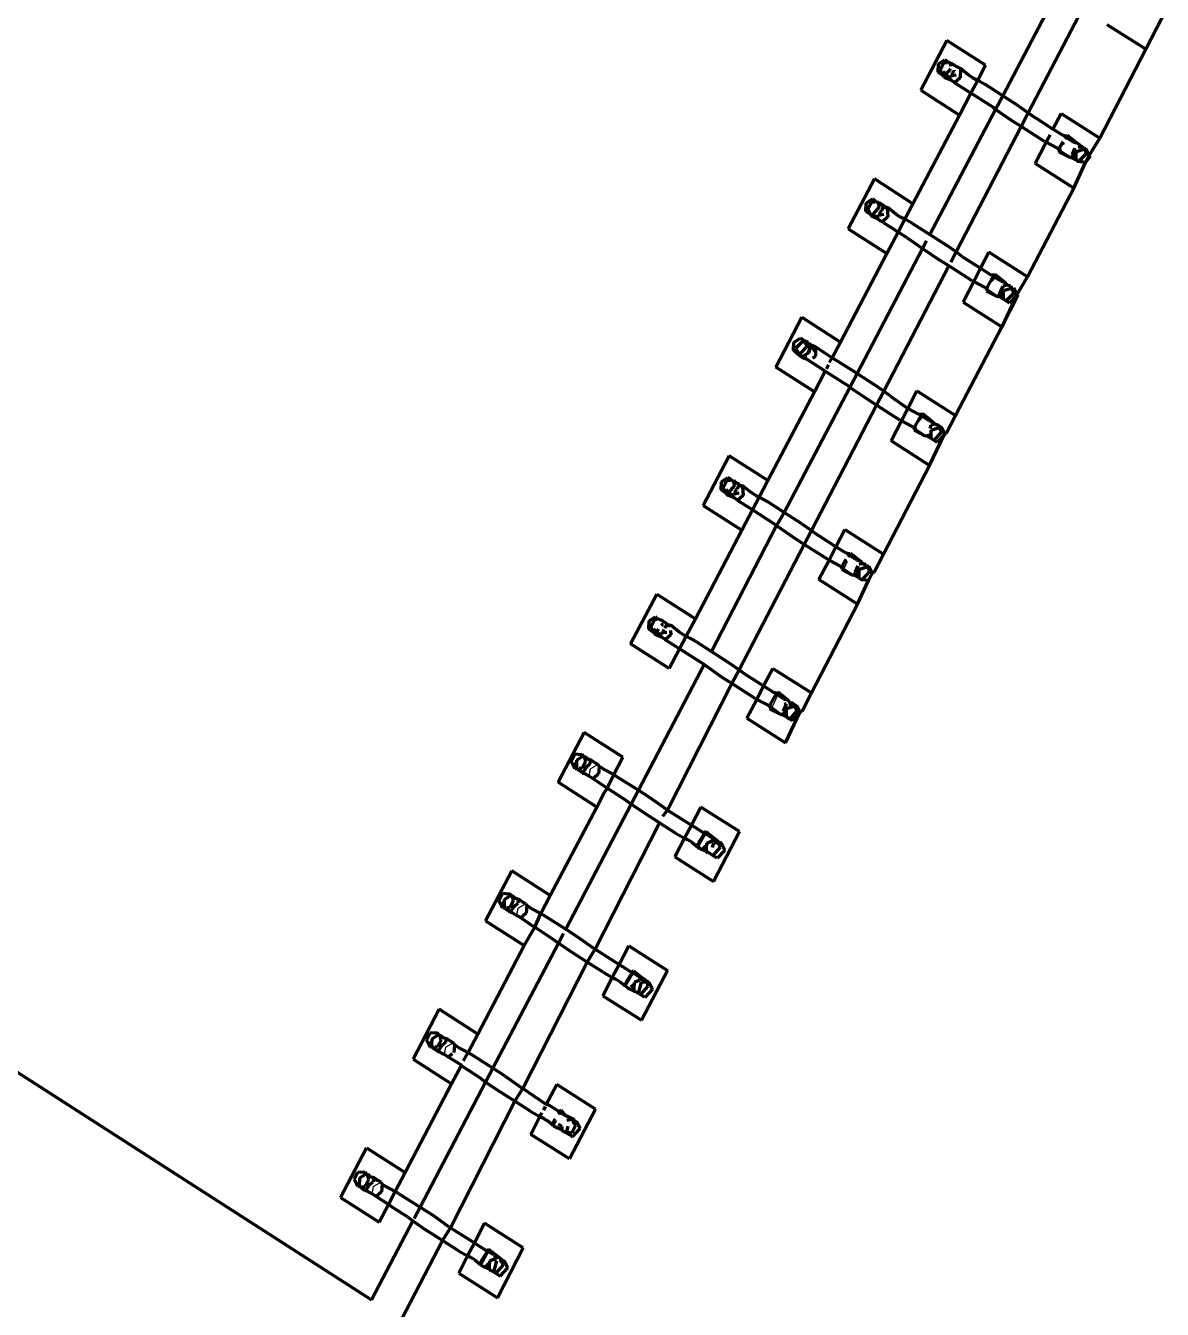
# Model space of a CAD drawing. Header units: millimetres. Extents: x 4307 to 31003, y 2809 to 20009.
# Drawn here: x 15507.59 to 15545.06, y 9633.15 to 9675.46 of the extents above; entities that cross this region are included whole.
import ezdxf

# ---------------------------------------------------------------- set-up
doc = ezdxf.new("R2010")
doc.units = ezdxf.units.MM
doc.layers.add('ProfileEdges', color=7, linetype='Continuous')

msp = doc.modelspace()

# ---------------------------------------------------------------- linework, layer by layer
for p, q in [((15538.246, 9673.976), (15538.202, 9673.959)), ((15538.094, 9673.669), (15538.098, 9673.694)), ((15538.098, 9673.694), (15538.102, 9673.765)), ((15541.902, 9671.709), (15541.852, 9671.747)), ((15541.689, 9671.325), (15541.65, 9671.3)), ((15541.685, 9671.457), (15541.835, 9671.579)), ((15535.709, 9669.08), (15535.717, 9669.176)), ((15535.972, 9669.45), (15535.841, 9669.413)), ((15535.999, 9669.466), (15535.972, 9669.45)), ((15539.301, 9666.868), (15539.512, 9667.095)), ((15539.491, 9667.196), (15539.53, 9667.172)), ((15539.53, 9667.172), (15539.512, 9667.095)), ((15533.318, 9664.479), (15533.347, 9664.641)), ((15533.347, 9664.641), (15533.363, 9664.732)), ((15533.424, 9664.767), (15533.363, 9664.732)), ((15533.553, 9664.807), (15533.424, 9664.767)), ((15533.615, 9664.877), (15533.553, 9664.807)), ((15536.916, 9662.279), (15537.127, 9662.506)), ((15537.106, 9662.607), (15537.145, 9662.583)), ((15537.145, 9662.583), (15537.127, 9662.506)), ((15536.881, 9662.122), (15536.921, 9662.146)), ((15531.203, 9660.272), (15531.072, 9660.235)), ((15531.231, 9660.288), (15531.203, 9660.272)), ((15530.941, 9659.901), (15530.945, 9659.927)), ((15530.945, 9659.927), (15530.949, 9659.998)), ((15534.573, 9657.567), (15534.682, 9657.811)), ((15534.7, 9657.979), (15534.749, 9657.942)), ((15534.497, 9657.533), (15534.536, 9657.557)), ((15534.536, 9657.557), (15534.573, 9657.567)), ((15528.846, 9655.698), (15528.708, 9655.619)), ((15528.556, 9655.312), (15528.56, 9655.338)), ((15528.56, 9655.338), (15528.564, 9655.408)), ((15528.582, 9655.443), (15528.594, 9655.554)), ((15532.188, 9652.978), (15532.358, 9653.328)), ((15532.338, 9653.429), (15532.377, 9653.404)), ((15532.377, 9653.404), (15532.358, 9653.328)), ((15526.172, 9650.723), (15526.21, 9650.965)), ((15526.462, 9651.109), (15526.21, 9650.965)), ((15529.971, 9648.83), (15529.974, 9648.738)), ((15529.768, 9648.379), (15529.974, 9648.738)), ((15523.788, 9646.134), (15523.826, 9646.375)), ((15524.078, 9646.52), (15523.826, 9646.375)), ((15527.586, 9644.241), (15527.59, 9644.149)), ((15527.383, 9643.79), (15527.59, 9644.149)), ((15521.404, 9641.545), (15521.441, 9641.786)), ((15521.694, 9641.931), (15521.441, 9641.786)), ((15525.202, 9639.651), (15525.206, 9639.56)), ((15524.999, 9639.2), (15525.1, 9639.375)), ((15519.019, 9636.955), (15519.057, 9637.197)), ((15519.309, 9637.342), (15519.057, 9637.197)), ((15522.615, 9634.611), (15522.821, 9634.971)), ((15522.821, 9634.971), (15522.818, 9635.062))]:
    msp.add_line(p, q)
at = {"layer": 'ProfileEdges', "lineweight": 211}
for p, q in [((15541.963, 9677.269), (15539.802, 9673.148)), ((15540.646, 9672.586), (15542.794, 9676.719)), ((15544.518, 9674.676), (15543.244, 9675.487)), ((15544.518, 9674.676), (15545.063, 9675.725)), ((15453.604, 9675.424), (15518.998, 9633.469)), ((15537.962, 9674.965), (15537.102, 9673.325)), ((15539.234, 9674.149), (15537.962, 9674.965)), ((15542.998, 9671.749), (15544.518, 9674.676)), ((15537.682, 9674.194), (15537.89, 9674.334)), ((15537.741, 9673.996), (15537.864, 9674.232)), ((15537.979, 9674.234), (15537.864, 9674.232)), ((15537.89, 9674.334), (15537.933, 9674.31)), ((15538.005, 9674.263), (15537.933, 9674.31)), ((15538.005, 9674.263), (15537.979, 9674.234)), ((15538.005, 9674.263), (15538.068, 9674.216)), ((15538.106, 9674.236), (15538.068, 9674.216)), ((15538.134, 9674.182), (15538.068, 9674.216)), ((15538.068, 9674.216), (15538.079, 9674.12)), ((15538.134, 9674.182), (15538.106, 9674.236)), ((15537.677, 9673.925), (15537.682, 9674.194)), ((15537.716, 9673.895), (15537.677, 9673.925)), ((15537.716, 9673.895), (15537.826, 9673.829)), ((15537.741, 9673.996), (15537.826, 9673.829)), ((15537.826, 9673.829), (15537.859, 9673.763)), ((15537.826, 9673.829), (15537.88, 9673.794)), ((15537.827, 9673.94), (15537.928, 9673.848)), ((15537.88, 9673.794), (15537.928, 9673.848)), ((15537.928, 9673.848), (15538.09, 9674.031)), ((15537.928, 9673.848), (15538, 9673.782)), ((15538.119, 9673.799), (15538.102, 9673.765)), ((15538.131, 9673.911), (15538.119, 9673.799)), ((15538.263, 9673.819), (15538.119, 9673.799)), ((15538.202, 9673.959), (15538.131, 9673.911)), ((15538.134, 9674.182), (15538.185, 9674.164)), ((15538.208, 9674.143), (15538.185, 9674.164)), ((15538.208, 9674.143), (15538.254, 9674.119)), ((15538.254, 9674.119), (15538.384, 9674.055)), ((15538.406, 9674.041), (15538.384, 9674.055)), ((15538.406, 9674.041), (15538.395, 9673.741)), ((15538.663, 9673.833), (15538.406, 9674.041)), ((15538.755, 9673.781), (15538.663, 9673.833)), ((15538.976, 9673.657), (15539.234, 9674.149)), ((15537.859, 9673.763), (15538, 9673.782)), ((15537.859, 9673.763), (15538.094, 9673.669)), ((15538, 9673.782), (15538.094, 9673.669)), ((15538, 9673.782), (15538.102, 9673.765)), ((15538.094, 9673.669), (15538.163, 9673.614)), ((15538.163, 9673.614), (15538.226, 9673.585)), ((15538.395, 9673.741), (15538.226, 9673.585)), ((15538.266, 9673.542), (15538.226, 9673.585)), ((15538.754, 9673.234), (15538.266, 9673.542)), ((15538.754, 9673.234), (15538.976, 9673.657)), ((15538.812, 9673.739), (15538.755, 9673.781)), ((15538.812, 9673.739), (15538.976, 9673.657)), ((15538.976, 9673.657), (15539.208, 9673.527)), ((15539.802, 9673.148), (15539.208, 9673.527)), ((15537.102, 9673.325), (15538.374, 9672.509)), ((15538.374, 9672.509), (15538.754, 9673.234)), ((15538.925, 9673.12), (15538.754, 9673.234)), ((15539.495, 9672.756), (15538.925, 9673.12)), ((15539.802, 9673.148), (15539.563, 9672.691)), ((15540.338, 9672.806), (15539.802, 9673.148)), ((15539.563, 9672.691), (15537.401, 9668.569)), ((15539.563, 9672.691), (15539.495, 9672.756)), ((15540.091, 9672.333), (15539.563, 9672.691)), ((15540.338, 9672.806), (15540.646, 9672.586)), ((15540.409, 9672.13), (15540.646, 9672.586)), ((15540.646, 9672.586), (15540.863, 9672.429)), ((15541.723, 9672.56), (15541.458, 9672.049)), ((15541.723, 9672.56), (15542.998, 9671.749)), ((15536.843, 9669.588), (15538.374, 9672.509)), ((15538.262, 9667.997), (15540.409, 9672.13)), ((15540.409, 9672.13), (15540.091, 9672.333)), ((15541.182, 9671.637), (15540.409, 9672.13)), ((15540.914, 9672.396), (15540.863, 9672.429)), ((15541.458, 9672.049), (15540.914, 9672.396)), ((15541.361, 9671.863), (15541.23, 9671.611)), ((15541.796, 9671.836), (15541.458, 9672.049)), ((15541.894, 9671.819), (15541.796, 9671.836)), ((15541.852, 9671.747), (15541.894, 9671.819)), ((15541.933, 9671.841), (15541.894, 9671.819)), ((15541.914, 9671.761), (15541.894, 9671.819)), ((15542.138, 9671.619), (15541.914, 9671.761)), ((15542.25, 9671.591), (15541.933, 9671.841)), ((15542.653, 9671.176), (15542.998, 9671.749)), ((15541.23, 9671.611), (15540.869, 9670.916)), ((15541.182, 9671.637), (15541.23, 9671.611)), ((15541.23, 9671.611), (15541.582, 9671.426)), ((15541.665, 9671.368), (15541.582, 9671.426)), ((15541.665, 9671.368), (15541.65, 9671.3)), ((15541.65, 9671.3), (15542.003, 9671.119)), ((15541.685, 9671.457), (15541.665, 9671.368)), ((15541.689, 9671.325), (15541.665, 9671.368)), ((15541.725, 9671.334), (15541.665, 9671.368)), ((15541.685, 9671.457), (15541.789, 9671.637)), ((15542.003, 9671.119), (15541.689, 9671.325)), ((15542.097, 9671.218), (15542.186, 9671.417)), ((15542.138, 9671.619), (15542.25, 9671.591)), ((15542.212, 9671.301), (15542.208, 9671.085)), ((15542.212, 9671.301), (15542.48, 9671.388)), ((15542.365, 9671.507), (15542.25, 9671.591)), ((15542.411, 9671.459), (15542.289, 9671.446)), ((15542.365, 9671.507), (15542.332, 9671.5)), ((15542.365, 9671.507), (15542.44, 9671.468)), ((15542.44, 9671.468), (15542.411, 9671.459)), ((15542.468, 9671.413), (15542.411, 9671.459)), ((15542.44, 9671.468), (15542.468, 9671.413)), ((15542.468, 9671.413), (15542.54, 9671.407)), ((15542.48, 9671.388), (15542.468, 9671.413)), ((15542.468, 9671.413), (15542.512, 9671.384)), ((15542.54, 9671.407), (15542.48, 9671.388)), ((15542.48, 9671.388), (15542.512, 9671.384)), ((15542.512, 9671.384), (15542.54, 9671.407)), ((15542.512, 9671.384), (15542.558, 9671.234)), ((15542.653, 9671.176), (15542.54, 9671.407)), ((15542.143, 9670.105), (15540.869, 9670.916)), ((15542.105, 9671.093), (15542.003, 9671.119)), ((15542.125, 9671.171), (15542.097, 9671.218)), ((15542.105, 9671.093), (15542.125, 9671.171)), ((15542.207, 9671.031), (15542.105, 9671.093)), ((15542.208, 9671.085), (15542.125, 9671.171)), ((15542.143, 9670.105), (15542.531, 9670.941)), ((15542.208, 9671.085), (15542.207, 9671.031)), ((15542.262, 9670.993), (15542.207, 9671.031)), ((15542.235, 9671.018), (15542.299, 9670.976)), ((15542.262, 9670.993), (15542.299, 9670.976)), ((15542.299, 9670.976), (15542.558, 9671.234)), ((15542.531, 9670.941), (15542.299, 9670.976)), ((15542.653, 9671.176), (15542.531, 9670.941)), ((15542.688, 9671.154), (15542.531, 9670.941)), ((15535.571, 9670.404), (15534.711, 9668.764)), ((15536.843, 9669.588), (15535.571, 9670.404)), ((15540.623, 9667.178), (15542.143, 9670.105)), ((15535.293, 9669.336), (15535.298, 9669.605)), ((15535.298, 9669.605), (15535.506, 9669.744)), ((15535.357, 9669.407), (15535.48, 9669.643)), ((15535.595, 9669.644), (15535.48, 9669.643)), ((15535.549, 9669.721), (15535.506, 9669.744)), ((15535.62, 9669.674), (15535.549, 9669.721)), ((15535.62, 9669.674), (15535.595, 9669.644)), ((15535.62, 9669.674), (15535.684, 9669.626)), ((15535.722, 9669.646), (15535.684, 9669.626)), ((15535.684, 9669.626), (15535.74, 9669.481)), ((15535.755, 9669.582), (15535.684, 9669.626)), ((15535.755, 9669.582), (15535.722, 9669.646)), ((15535.801, 9669.575), (15535.755, 9669.582)), ((15535.842, 9669.552), (15535.801, 9669.575)), ((15536.843, 9669.588), (15536.575, 9669.077)), ((15535.332, 9669.306), (15535.293, 9669.336)), ((15535.332, 9669.306), (15535.441, 9669.24)), ((15535.357, 9669.407), (15535.441, 9669.24)), ((15535.441, 9669.24), (15535.475, 9669.173)), ((15535.441, 9669.24), (15535.496, 9669.205)), ((15535.475, 9669.173), (15535.717, 9669.176)), ((15535.709, 9669.08), (15535.475, 9669.173)), ((15535.496, 9669.205), (15535.74, 9669.481)), ((15535.735, 9669.21), (15535.717, 9669.176)), ((15535.747, 9669.321), (15535.735, 9669.21)), ((15535.878, 9669.23), (15535.735, 9669.21)), ((15535.813, 9669.359), (15535.747, 9669.321)), ((15535.841, 9669.413), (15535.813, 9669.359)), ((15535.841, 9669.413), (15535.879, 9669.504)), ((15536.011, 9669.152), (15535.841, 9668.995)), ((15535.879, 9669.504), (15535.842, 9669.552)), ((15535.879, 9669.504), (15535.999, 9669.466)), ((15535.879, 9669.504), (15535.972, 9669.45)), ((15535.972, 9669.45), (15535.992, 9669.434)), ((15535.999, 9669.466), (15535.992, 9669.434)), ((15535.992, 9669.434), (15536.011, 9669.152)), ((15536.022, 9669.452), (15535.999, 9669.466)), ((15536.278, 9669.244), (15536.022, 9669.452)), ((15536.278, 9669.244), (15536.371, 9669.192)), ((15536.371, 9669.192), (15536.427, 9669.15)), ((15536.575, 9669.077), (15536.427, 9669.15)), ((15534.711, 9668.764), (15535.983, 9667.948)), ((15535.709, 9669.08), (15535.778, 9669.024)), ((15535.778, 9669.024), (15535.841, 9668.995)), ((15535.882, 9668.953), (15535.841, 9668.995)), ((15535.882, 9668.953), (15536.065, 9668.835)), ((15536.352, 9668.651), (15536.065, 9668.835)), ((15536.575, 9669.077), (15536.352, 9668.651)), ((15536.824, 9668.938), (15536.575, 9669.077)), ((15536.824, 9668.938), (15537.401, 9668.569)), ((15535.983, 9667.948), (15536.352, 9668.651)), ((15536.648, 9668.462), (15536.352, 9668.651)), ((15536.648, 9668.462), (15537.162, 9668.113)), ((15537.162, 9668.113), (15537.294, 9668.365)), ((15537.401, 9668.569), (15537.953, 9668.217)), ((15535.983, 9667.948), (15534.452, 9665.027)), ((15537.162, 9668.113), (15535.001, 9663.99)), ((15537.162, 9668.113), (15537.707, 9667.744)), ((15538.262, 9667.997), (15537.953, 9668.217)), ((15538.088, 9667.662), (15538.262, 9667.997)), ((15538.479, 9667.84), (15538.262, 9667.997)), ((15539.348, 9667.989), (15539.074, 9667.461)), ((15540.623, 9667.178), (15539.348, 9667.989)), ((15535.878, 9663.408), (15538.025, 9667.541)), ((15538.025, 9667.541), (15537.707, 9667.744)), ((15538.798, 9667.048), (15538.025, 9667.541)), ((15538.479, 9667.84), (15538.529, 9667.806)), ((15538.529, 9667.806), (15539.074, 9667.461)), ((15539.074, 9667.461), (15538.846, 9667.022)), ((15539.074, 9667.461), (15539.411, 9667.247)), ((15538.846, 9667.022), (15538.494, 9666.344)), ((15538.798, 9667.048), (15538.846, 9667.022)), ((15538.846, 9667.022), (15539.198, 9666.836)), ((15539.491, 9667.196), (15539.301, 9666.868)), ((15539.51, 9667.229), (15539.411, 9667.247)), ((15539.51, 9667.229), (15539.491, 9667.196)), ((15539.549, 9667.252), (15539.51, 9667.229)), ((15539.53, 9667.172), (15539.51, 9667.229)), ((15539.754, 9667.03), (15539.53, 9667.172)), ((15539.866, 9667.002), (15539.549, 9667.252)), ((15539.754, 9667.03), (15539.866, 9667.002)), ((15540.269, 9666.587), (15540.623, 9667.178)), ((15539.281, 9666.779), (15539.198, 9666.836)), ((15539.266, 9666.711), (15539.305, 9666.735)), ((15539.266, 9666.711), (15539.619, 9666.529)), ((15539.301, 9666.868), (15539.281, 9666.779)), ((15539.305, 9666.735), (15539.281, 9666.779)), ((15539.305, 9666.735), (15539.341, 9666.745)), ((15539.305, 9666.735), (15539.619, 9666.529)), ((15539.682, 9666.571), (15539.712, 9666.629)), ((15539.712, 9666.629), (15539.814, 9666.876)), ((15539.712, 9666.629), (15539.824, 9666.516)), ((15539.948, 9666.911), (15539.814, 9666.876)), ((15539.824, 9666.516), (15539.828, 9666.712)), ((15540.096, 9666.799), (15539.828, 9666.712)), ((15539.948, 9666.911), (15539.866, 9667.002)), ((15540.173, 9666.645), (15539.915, 9666.387)), ((15539.948, 9666.911), (15539.986, 9666.907)), ((15539.986, 9666.907), (15540.056, 9666.878)), ((15540.056, 9666.878), (15540.096, 9666.799)), ((15540.096, 9666.799), (15540.155, 9666.818)), ((15540.096, 9666.799), (15540.173, 9666.645)), ((15540.155, 9666.818), (15540.269, 9666.587)), ((15538.494, 9666.344), (15539.768, 9665.534)), ((15539.721, 9666.504), (15539.619, 9666.529)), ((15539.682, 9666.571), (15539.721, 9666.504)), ((15539.823, 9666.441), (15539.721, 9666.504)), ((15540.269, 9666.587), (15539.768, 9665.534)), ((15539.768, 9665.534), (15540.313, 9666.583)), ((15539.823, 9666.441), (15539.824, 9666.516)), ((15539.851, 9666.429), (15539.823, 9666.441)), ((15539.915, 9666.387), (15539.851, 9666.429)), ((15540.027, 9666.312), (15539.915, 9666.387)), ((15540.269, 9666.587), (15540.027, 9666.312)), ((15533.18, 9665.844), (15532.32, 9664.203)), ((15533.18, 9665.844), (15534.452, 9665.027)), ((15538.248, 9662.607), (15539.768, 9665.534)), ((15532.908, 9664.747), (15532.914, 9665.016)), ((15532.914, 9665.016), (15533.122, 9665.155)), ((15533.236, 9665.084), (15532.973, 9664.817)), ((15533.164, 9665.132), (15533.122, 9665.155)), ((15533.236, 9665.084), (15533.164, 9665.132)), ((15533.399, 9665.013), (15533.236, 9665.084)), ((15533.236, 9665.084), (15533.355, 9664.891)), ((15533.404, 9664.974), (15533.399, 9665.013)), ((15533.399, 9665.013), (15533.425, 9664.959)), ((15533.404, 9664.974), (15533.425, 9664.959)), ((15533.425, 9664.959), (15533.424, 9664.767)), ((15533.425, 9664.959), (15533.615, 9664.877)), ((15533.534, 9664.83), (15533.425, 9664.959)), ((15534.182, 9664.513), (15534.452, 9665.027)), ((15532.948, 9664.717), (15532.908, 9664.747)), ((15532.948, 9664.717), (15533.111, 9664.616)), ((15533.096, 9664.587), (15532.948, 9664.717)), ((15532.973, 9664.817), (15533.111, 9664.616)), ((15533.096, 9664.587), (15533.151, 9664.56)), ((15533.111, 9664.616), (15533.355, 9664.891)), ((15533.111, 9664.616), (15533.151, 9664.56)), ((15533.151, 9664.56), (15533.17, 9664.532)), ((15533.17, 9664.532), (15533.347, 9664.641)), ((15533.17, 9664.532), (15533.318, 9664.479)), ((15533.951, 9664.073), (15533.318, 9664.479)), ((15533.347, 9664.641), (15533.423, 9664.688)), ((15533.424, 9664.767), (15533.423, 9664.688)), ((15533.553, 9664.807), (15533.534, 9664.83)), ((15533.626, 9664.563), (15533.547, 9664.49)), ((15533.633, 9664.714), (15533.553, 9664.807)), ((15533.615, 9664.877), (15533.633, 9664.714)), ((15533.615, 9664.877), (15534.182, 9664.513)), ((15533.633, 9664.714), (15533.626, 9664.563)), ((15534.096, 9664.35), (15534.182, 9664.513)), ((15535.001, 9663.99), (15534.182, 9664.513)), ((15533.592, 9663.387), (15532.32, 9664.203)), ((15533.951, 9664.073), (15533.592, 9663.387)), ((15533.951, 9664.073), (15534.726, 9663.577)), ((15533.991, 9664.149), (15534.058, 9664.277)), ((15535.001, 9663.99), (15534.762, 9663.535)), ((15535.001, 9663.99), (15535.569, 9663.627)), ((15533.592, 9663.387), (15532.06, 9660.467)), ((15534.762, 9663.535), (15532.6, 9659.412)), ((15534.762, 9663.535), (15534.726, 9663.577)), ((15535.322, 9663.154), (15534.762, 9663.535)), ((15535.878, 9663.408), (15535.569, 9663.627)), ((15535.641, 9662.952), (15535.878, 9663.408)), ((15536.094, 9663.251), (15535.878, 9663.408)), ((15536.094, 9663.251), (15536.145, 9663.217)), ((15536.145, 9663.217), (15536.671, 9662.835)), ((15536.973, 9663.417), (15536.671, 9662.835)), ((15536.973, 9663.417), (15538.248, 9662.607)), ((15533.493, 9658.818), (15535.641, 9662.952)), ((15535.641, 9662.952), (15535.322, 9663.154)), ((15536.414, 9662.459), (15535.641, 9662.952)), ((15536.461, 9662.433), (15536.671, 9662.835)), ((15536.671, 9662.835), (15537.027, 9662.657)), ((15536.461, 9662.433), (15536.119, 9661.773)), ((15536.414, 9662.459), (15536.461, 9662.433)), ((15536.461, 9662.433), (15536.813, 9662.247)), ((15537.106, 9662.607), (15536.916, 9662.279)), ((15537.125, 9662.64), (15537.027, 9662.657)), ((15537.125, 9662.64), (15537.106, 9662.607)), ((15537.164, 9662.663), (15537.125, 9662.64)), ((15537.145, 9662.583), (15537.125, 9662.64)), ((15537.369, 9662.441), (15537.145, 9662.583)), ((15537.482, 9662.413), (15537.164, 9662.663)), ((15537.369, 9662.441), (15537.482, 9662.413)), ((15537.564, 9662.322), (15537.482, 9662.413)), ((15537.938, 9662.012), (15538.248, 9662.607)), ((15536.897, 9662.194), (15536.813, 9662.247)), ((15536.897, 9662.194), (15536.881, 9662.122)), ((15536.881, 9662.122), (15537.235, 9661.94)), ((15536.916, 9662.279), (15536.897, 9662.194)), ((15536.957, 9662.156), (15536.897, 9662.194)), ((15536.921, 9662.146), (15536.897, 9662.194)), ((15536.921, 9662.146), (15537.235, 9661.94)), ((15537.337, 9661.914), (15537.235, 9661.94)), ((15537.337, 9661.914), (15537.298, 9661.982)), ((15537.357, 9661.997), (15537.337, 9661.914)), ((15537.357, 9661.997), (15537.44, 9661.917)), ((15537.393, 9660.963), (15537.885, 9661.998)), ((15537.429, 9662.287), (15537.402, 9662.178)), ((15537.564, 9662.322), (15537.429, 9662.287)), ((15537.44, 9661.917), (15537.443, 9662.123)), ((15537.443, 9662.123), (15537.712, 9662.209)), ((15537.545, 9661.782), (15537.789, 9662.056)), ((15537.602, 9662.318), (15537.564, 9662.322)), ((15537.602, 9662.318), (15537.671, 9662.289)), ((15537.637, 9662.289), (15537.602, 9662.318)), ((15537.671, 9662.289), (15537.637, 9662.289)), ((15537.885, 9661.998), (15537.643, 9661.723)), ((15537.712, 9662.209), (15537.671, 9662.289)), ((15537.671, 9662.289), (15537.771, 9662.229)), ((15537.712, 9662.209), (15537.771, 9662.229)), ((15537.789, 9662.056), (15537.712, 9662.209)), ((15537.771, 9662.229), (15537.885, 9661.998)), ((15537.885, 9661.998), (15537.938, 9662.012)), ((15537.393, 9660.963), (15536.119, 9661.773)), ((15537.439, 9661.852), (15537.337, 9661.914)), ((15537.439, 9661.852), (15537.44, 9661.917)), ((15537.467, 9661.84), (15537.439, 9661.852)), ((15537.545, 9661.782), (15537.467, 9661.84)), ((15537.643, 9661.723), (15537.545, 9661.782)), ((15530.789, 9661.283), (15529.928, 9659.642)), ((15532.06, 9660.467), (15530.789, 9661.283)), ((15535.873, 9658.036), (15537.393, 9660.963)), ((15530.524, 9660.158), (15530.53, 9660.426)), ((15530.53, 9660.426), (15530.737, 9660.566)), ((15530.589, 9660.228), (15530.712, 9660.464)), ((15530.826, 9660.466), (15530.712, 9660.464)), ((15530.78, 9660.543), (15530.737, 9660.566)), ((15530.77, 9660.075), (15530.971, 9660.302)), ((15530.852, 9660.495), (15530.78, 9660.543)), ((15530.852, 9660.495), (15530.826, 9660.466)), ((15530.852, 9660.495), (15530.915, 9660.448)), ((15530.915, 9660.448), (15530.953, 9660.468)), ((15530.973, 9660.429), (15530.915, 9660.448)), ((15530.915, 9660.448), (15530.971, 9660.302)), ((15530.973, 9660.429), (15530.953, 9660.468)), ((15530.973, 9660.429), (15531.073, 9660.374)), ((15531.072, 9660.235), (15531.11, 9660.326)), ((15531.11, 9660.326), (15531.073, 9660.374)), ((15531.11, 9660.326), (15531.231, 9660.288)), ((15531.11, 9660.326), (15531.203, 9660.272)), ((15531.203, 9660.272), (15531.224, 9660.256)), ((15531.231, 9660.288), (15531.224, 9660.256)), ((15531.224, 9660.256), (15531.242, 9659.974)), ((15531.254, 9660.273), (15531.231, 9660.288)), ((15531.51, 9660.066), (15531.254, 9660.273)), ((15532.06, 9660.467), (15531.773, 9659.918)), ((15530.564, 9660.127), (15530.524, 9660.158)), ((15530.564, 9660.127), (15530.679, 9660.057)), ((15530.589, 9660.228), (15530.679, 9660.057)), ((15530.674, 9660.172), (15530.77, 9660.075)), ((15530.679, 9660.057), (15530.711, 9659.997)), ((15530.679, 9660.057), (15530.727, 9660.027)), ((15530.711, 9659.997), (15530.83, 9660.014)), ((15530.941, 9659.901), (15530.711, 9659.997)), ((15530.727, 9660.027), (15530.77, 9660.075)), ((15530.77, 9660.075), (15530.83, 9660.014)), ((15530.83, 9660.014), (15530.941, 9659.901)), ((15530.83, 9660.014), (15530.949, 9659.998)), ((15530.941, 9659.901), (15531.01, 9659.846)), ((15530.967, 9660.032), (15530.949, 9659.998)), ((15530.979, 9660.143), (15530.967, 9660.032)), ((15531.11, 9660.052), (15530.967, 9660.032)), ((15531.044, 9660.181), (15530.979, 9660.143)), ((15531.01, 9659.846), (15531.073, 9659.817)), ((15531.072, 9660.235), (15531.044, 9660.181)), ((15531.242, 9659.974), (15531.073, 9659.817)), ((15531.602, 9660.014), (15531.51, 9660.066)), ((15531.773, 9659.918), (15531.553, 9659.498)), ((15531.659, 9659.972), (15531.602, 9660.014)), ((15531.659, 9659.972), (15531.773, 9659.918)), ((15531.773, 9659.918), (15532.055, 9659.759)), ((15529.928, 9659.642), (15531.2, 9658.826)), ((15531.073, 9659.817), (15531.113, 9659.774)), ((15531.553, 9659.498), (15531.113, 9659.774)), ((15531.2, 9658.826), (15531.553, 9659.498)), ((15531.772, 9659.352), (15531.553, 9659.498)), ((15532.6, 9659.412), (15532.055, 9659.759)), ((15532.6, 9659.412), (15532.342, 9658.988)), ((15533.185, 9659.038), (15532.6, 9659.412)), ((15532.342, 9658.988), (15530.199, 9654.833)), ((15532.342, 9658.988), (15531.772, 9659.352)), ((15532.361, 9658.956), (15532.342, 9658.988)), ((15533.185, 9659.038), (15533.493, 9658.818)), ((15531.2, 9658.826), (15529.669, 9655.906)), ((15532.938, 9658.565), (15532.361, 9658.956)), ((15533.256, 9658.362), (15532.938, 9658.565)), ((15533.256, 9658.362), (15533.493, 9658.818)), ((15533.493, 9658.818), (15533.71, 9658.662)), ((15533.761, 9658.628), (15533.71, 9658.662)), ((15534.305, 9658.283), (15533.761, 9658.628)), ((15534.598, 9658.846), (15534.305, 9658.283)), ((15534.598, 9658.846), (15535.873, 9658.036)), ((15531.109, 9654.229), (15533.256, 9658.362)), ((15534.03, 9657.87), (15533.256, 9658.362)), ((15534.305, 9658.283), (15534.077, 9657.843)), ((15534.643, 9658.068), (15534.305, 9658.283)), ((15534.077, 9657.843), (15533.744, 9657.202)), ((15534.077, 9657.843), (15534.03, 9657.87)), ((15534.429, 9657.658), (15534.077, 9657.843)), ((15534.532, 9657.689), (15534.636, 9657.869)), ((15534.741, 9658.051), (15534.643, 9658.068)), ((15534.7, 9657.979), (15534.741, 9658.051)), ((15534.741, 9658.051), (15534.78, 9658.074)), ((15534.761, 9657.993), (15534.741, 9658.051)), ((15534.985, 9657.851), (15534.761, 9657.993)), ((15534.78, 9658.074), (15535.098, 9657.824)), ((15534.985, 9657.851), (15535.098, 9657.824)), ((15535.179, 9657.732), (15535.066, 9657.698)), ((15535.098, 9657.824), (15535.179, 9657.732)), ((15535.179, 9657.732), (15535.23, 9657.7)), ((15535.218, 9657.729), (15535.287, 9657.7)), ((15535.563, 9657.44), (15535.873, 9658.036)), ((15534.429, 9657.658), (15534.512, 9657.598)), ((15534.512, 9657.598), (15534.497, 9657.533)), ((15534.497, 9657.533), (15534.851, 9657.351)), ((15534.532, 9657.689), (15534.512, 9657.598)), ((15534.573, 9657.567), (15534.512, 9657.598)), ((15534.512, 9657.598), (15534.536, 9657.557)), ((15534.536, 9657.557), (15534.851, 9657.351)), ((15534.952, 9657.325), (15534.851, 9657.351)), ((15534.913, 9657.393), (15534.944, 9657.451)), ((15534.913, 9657.393), (15534.952, 9657.325)), ((15534.944, 9657.451), (15535.033, 9657.649)), ((15534.972, 9657.403), (15534.944, 9657.451)), ((15535.054, 9657.263), (15534.952, 9657.325)), ((15535.055, 9657.318), (15534.972, 9657.403)), ((15535.055, 9657.318), (15535.054, 9657.263)), ((15535.059, 9657.533), (15535.055, 9657.318)), ((15535.059, 9657.533), (15535.327, 9657.62)), ((15535.405, 9657.467), (15535.161, 9657.193)), ((15535.23, 9657.7), (15535.287, 9657.7)), ((15535.258, 9657.691), (15535.23, 9657.7)), ((15535.287, 9657.7), (15535.258, 9657.691)), ((15535.315, 9657.645), (15535.258, 9657.691)), ((15535.287, 9657.7), (15535.315, 9657.645)), ((15535.315, 9657.645), (15535.387, 9657.639)), ((15535.327, 9657.62), (15535.315, 9657.645)), ((15535.315, 9657.645), (15535.359, 9657.617)), ((15535.387, 9657.639), (15535.327, 9657.62)), ((15535.327, 9657.62), (15535.359, 9657.617)), ((15535.359, 9657.617), (15535.387, 9657.639)), ((15535.359, 9657.617), (15535.405, 9657.467)), ((15535.501, 9657.409), (15535.378, 9657.173)), ((15535.501, 9657.409), (15535.387, 9657.639)), ((15535.563, 9657.44), (15535.501, 9657.409)), ((15535.018, 9656.391), (15533.744, 9657.202)), ((15535.018, 9656.391), (15535.378, 9657.173)), ((15535.083, 9657.25), (15535.054, 9657.263)), ((15535.083, 9657.25), (15535.161, 9657.193)), ((15535.378, 9657.173), (15535.161, 9657.193)), ((15528.397, 9656.722), (15527.537, 9655.081)), ((15528.397, 9656.722), (15529.669, 9655.906)), ((15533.498, 9653.464), (15535.018, 9656.391)), ((15528.14, 9655.568), (15528.145, 9655.837)), ((15528.145, 9655.837), (15528.353, 9655.977)), ((15528.204, 9655.639), (15528.327, 9655.875)), ((15528.204, 9655.639), (15528.295, 9655.468)), ((15528.424, 9655.897), (15528.327, 9655.875)), ((15528.396, 9655.954), (15528.353, 9655.977)), ((15528.396, 9655.954), (15528.424, 9655.897)), ((15528.467, 9655.906), (15528.424, 9655.897)), ((15528.467, 9655.906), (15528.531, 9655.859)), ((15528.569, 9655.879), (15528.531, 9655.859)), ((15528.589, 9655.839), (15528.531, 9655.859)), ((15528.542, 9655.764), (15528.587, 9655.713)), ((15528.587, 9655.713), (15528.553, 9655.675)), ((15528.589, 9655.839), (15528.569, 9655.879)), ((15528.589, 9655.839), (15528.689, 9655.785)), ((15528.688, 9655.646), (15528.665, 9655.602)), ((15528.688, 9655.646), (15528.731, 9655.732)), ((15528.731, 9655.732), (15528.689, 9655.785)), ((15528.731, 9655.732), (15528.835, 9655.67)), ((15528.731, 9655.732), (15528.846, 9655.698)), ((15528.869, 9655.684), (15528.846, 9655.698)), ((15529.125, 9655.477), (15528.869, 9655.684)), ((15529.372, 9655.338), (15529.669, 9655.906)), ((15528.179, 9655.538), (15528.14, 9655.568)), ((15528.179, 9655.538), (15528.295, 9655.468)), ((15528.289, 9655.583), (15528.391, 9655.491)), ((15528.295, 9655.468), (15528.343, 9655.437)), ((15528.327, 9655.408), (15528.295, 9655.468)), ((15528.327, 9655.408), (15528.462, 9655.427)), ((15528.327, 9655.408), (15528.556, 9655.312)), ((15528.391, 9655.491), (15528.343, 9655.437)), ((15528.46, 9655.57), (15528.391, 9655.491)), ((15528.391, 9655.491), (15528.462, 9655.427)), ((15528.462, 9655.427), (15528.556, 9655.312)), ((15528.462, 9655.427), (15528.564, 9655.408)), ((15528.556, 9655.312), (15528.625, 9655.257)), ((15528.582, 9655.443), (15528.564, 9655.408)), ((15528.639, 9655.551), (15528.582, 9655.443)), ((15528.725, 9655.462), (15528.582, 9655.443)), ((15528.625, 9655.257), (15528.688, 9655.228)), ((15528.858, 9655.384), (15528.688, 9655.228)), ((15528.729, 9655.185), (15528.688, 9655.228)), ((15529.152, 9654.92), (15528.729, 9655.185)), ((15528.853, 9655.518), (15528.858, 9655.384)), ((15529.218, 9655.425), (15529.125, 9655.477)), ((15529.152, 9654.92), (15529.372, 9655.338)), ((15529.274, 9655.383), (15529.218, 9655.425)), ((15529.274, 9655.383), (15529.372, 9655.338)), ((15529.372, 9655.338), (15529.671, 9655.17)), ((15528.809, 9654.265), (15527.537, 9655.081)), ((15528.809, 9654.265), (15529.152, 9654.92)), ((15529.388, 9654.763), (15529.152, 9654.92)), ((15529.957, 9654.399), (15529.388, 9654.763)), ((15529.671, 9655.17), (15530.199, 9654.833)), ((15530.199, 9654.833), (15530.8, 9654.449)), ((15529.957, 9654.399), (15527.793, 9650.258)), ((15530.554, 9653.976), (15529.957, 9654.399)), ((15530.8, 9654.449), (15531.109, 9654.229)), ((15530.872, 9653.773), (15530.554, 9653.976)), ((15530.872, 9653.773), (15531.109, 9654.229)), ((15531.109, 9654.229), (15531.326, 9654.073)), ((15531.326, 9654.073), (15531.376, 9654.039)), ((15531.376, 9654.039), (15531.921, 9653.694)), ((15532.223, 9654.275), (15531.921, 9653.694)), ((15532.223, 9654.275), (15533.498, 9653.464)), ((15528.747, 9649.607), (15530.872, 9653.773)), ((15531.645, 9653.281), (15530.872, 9653.773)), ((15531.921, 9653.694), (15531.693, 9653.254)), ((15531.921, 9653.694), (15532.258, 9653.479)), ((15532.357, 9653.462), (15532.258, 9653.479)), ((15532.357, 9653.462), (15532.396, 9653.485)), ((15532.713, 9653.235), (15532.396, 9653.485)), ((15531.693, 9653.254), (15531.369, 9652.63)), ((15531.645, 9653.281), (15531.693, 9653.254)), ((15531.693, 9653.254), (15532.045, 9653.069)), ((15532.128, 9653.011), (15532.045, 9653.069)), ((15532.128, 9653.011), (15532.147, 9653.1)), ((15532.147, 9653.1), (15532.338, 9653.429)), ((15532.338, 9653.429), (15532.357, 9653.462)), ((15532.377, 9653.404), (15532.357, 9653.462)), ((15532.601, 9653.262), (15532.377, 9653.404)), ((15532.661, 9653.109), (15532.559, 9652.861)), ((15532.661, 9653.109), (15532.599, 9653.087)), ((15532.601, 9653.262), (15532.713, 9653.235)), ((15532.795, 9653.143), (15532.713, 9653.235)), ((15532.751, 9653.089), (15532.903, 9653.111)), ((15532.903, 9653.111), (15532.795, 9653.143)), ((15532.823, 9653.162), (15532.903, 9653.111)), ((15532.943, 9653.031), (15532.903, 9653.111)), ((15532.903, 9653.111), (15533.002, 9653.05)), ((15533.188, 9652.869), (15533.498, 9653.464)), ((15532.152, 9652.968), (15532.113, 9652.943)), ((15532.46, 9652.763), (15532.113, 9652.943)), ((15532.152, 9652.968), (15532.128, 9653.011)), ((15532.152, 9652.968), (15532.188, 9652.978)), ((15532.188, 9652.978), (15532.46, 9652.763)), ((15532.568, 9652.736), (15532.46, 9652.763)), ((15532.559, 9652.861), (15532.591, 9652.829)), ((15532.591, 9652.829), (15532.568, 9652.736)), ((15532.568, 9652.736), (15532.67, 9652.674)), ((15532.591, 9652.829), (15532.671, 9652.749)), ((15532.643, 9651.82), (15533.116, 9652.819)), ((15532.67, 9652.674), (15532.671, 9652.749)), ((15532.67, 9652.674), (15532.724, 9652.636)), ((15532.671, 9652.749), (15532.675, 9652.944)), ((15532.943, 9653.031), (15532.675, 9652.944)), ((15532.724, 9652.636), (15532.698, 9652.661)), ((15532.724, 9652.636), (15532.776, 9652.604)), ((15533.02, 9652.878), (15532.776, 9652.604)), ((15533.116, 9652.819), (15532.874, 9652.545)), ((15532.943, 9653.031), (15533.002, 9653.05)), ((15533.02, 9652.878), (15532.943, 9653.031)), ((15533.002, 9653.05), (15533.116, 9652.819)), ((15533.188, 9652.869), (15533.116, 9652.819)), ((15531.369, 9652.63), (15532.643, 9651.82)), ((15532.874, 9652.545), (15532.776, 9652.604)), ((15526.006, 9652.161), (15525.146, 9650.52)), ((15527.278, 9651.345), (15526.006, 9652.161)), ((15525.574, 9651.207), (15525.697, 9651.443)), ((15525.901, 9651.427), (15525.697, 9651.443)), ((15525.761, 9651.248), (15525.969, 9651.388)), ((15525.939, 9651.447), (15525.901, 9651.427)), ((15525.969, 9651.388), (15525.901, 9651.427)), ((15525.969, 9651.388), (15525.939, 9651.447)), ((15525.969, 9651.388), (15526.012, 9651.364)), ((15526.041, 9651.354), (15526.012, 9651.364)), ((15526.058, 9651.213), (15526.012, 9651.364)), ((15525.574, 9651.207), (15525.692, 9650.974)), ((15525.659, 9651.151), (15525.757, 9651.062)), ((15525.692, 9650.974), (15525.755, 9650.979)), ((15525.755, 9650.979), (15525.757, 9651.062)), ((15525.795, 9650.949), (15525.755, 9650.979)), ((15525.757, 9651.062), (15525.761, 9651.248)), ((15525.795, 9650.949), (15525.833, 9650.993)), ((15525.795, 9650.949), (15525.856, 9650.893)), ((15525.833, 9650.993), (15525.934, 9650.976)), ((15525.952, 9651.01), (15525.934, 9650.976)), ((15526.058, 9651.213), (15525.952, 9651.01)), ((15526.095, 9651.03), (15525.952, 9651.01)), ((15526.095, 9651.03), (15525.959, 9650.848)), ((15526.083, 9651.317), (15526.041, 9651.354)), ((15526.083, 9651.317), (15526.154, 9651.278)), ((15526.102, 9651.299), (15526.083, 9651.317)), ((15526.203, 9651.124), (15526.095, 9651.03)), ((15526.154, 9651.278), (15526.239, 9651.252)), ((15526.209, 9651.234), (15526.154, 9651.278)), ((15526.203, 9651.124), (15526.209, 9651.234)), ((15526.343, 9651.174), (15526.239, 9651.252)), ((15526.462, 9651.109), (15526.343, 9651.174)), ((15526.462, 9651.109), (15526.495, 9651.044)), ((15526.495, 9651.044), (15526.474, 9650.795)), ((15526.588, 9650.992), (15526.495, 9651.044)), ((15526.644, 9650.95), (15526.588, 9650.992)), ((15526.644, 9650.95), (15526.978, 9650.773)), ((15527.278, 9651.345), (15526.978, 9650.773)), ((15526.418, 9649.704), (15525.146, 9650.52)), ((15525.856, 9650.893), (15525.919, 9650.868)), ((15525.919, 9650.868), (15525.943, 9650.819)), ((15525.959, 9650.848), (15525.919, 9650.868)), ((15525.943, 9650.819), (15525.996, 9650.824)), ((15526.099, 9650.753), (15525.996, 9650.824)), ((15526.172, 9650.723), (15526.099, 9650.753)), ((15526.304, 9650.639), (15526.172, 9650.723)), ((15526.474, 9650.795), (15526.304, 9650.639)), ((15526.758, 9650.331), (15526.304, 9650.639)), ((15526.978, 9650.773), (15526.758, 9650.331)), ((15526.978, 9650.773), (15527.041, 9650.738)), ((15527.041, 9650.738), (15527.793, 9650.258)), ((15526.418, 9649.704), (15526.673, 9650.191)), ((15526.758, 9650.331), (15526.673, 9650.191)), ((15527.328, 9649.967), (15526.758, 9650.331)), ((15527.793, 9650.258), (15527.552, 9649.796)), ((15527.793, 9650.258), (15528.17, 9650.017)), ((15524.886, 9646.784), (15526.418, 9649.704)), ((15527.552, 9649.796), (15525.398, 9645.675)), ((15527.552, 9649.796), (15527.328, 9649.967)), ((15527.924, 9649.544), (15527.552, 9649.796)), ((15528.17, 9650.017), (15528.696, 9649.64)), ((15529.848, 9649.703), (15529.537, 9649.105)), ((15531.123, 9648.893), (15529.848, 9649.703)), ((15528.488, 9649.184), (15527.924, 9649.544)), ((15528.6, 9649.399), (15528.747, 9649.607)), ((15528.696, 9649.64), (15528.747, 9649.607)), ((15528.747, 9649.607), (15529.537, 9649.105)), ((15526.362, 9645.017), (15528.488, 9649.184)), ((15529.015, 9648.848), (15528.488, 9649.184)), ((15529.015, 9648.848), (15529.316, 9648.68)), ((15529.537, 9649.105), (15529.316, 9648.68)), ((15529.537, 9649.105), (15529.629, 9649.047)), ((15529.971, 9648.83), (15529.629, 9649.047)), ((15529.971, 9648.83), (15529.763, 9648.511)), ((15529.972, 9648.873), (15529.971, 9648.83)), ((15529.971, 9648.83), (15530.077, 9648.784)), ((15530.011, 9648.895), (15529.972, 9648.873)), ((15530.011, 9648.895), (15530.329, 9648.645)), ((15530.268, 9647.249), (15531.123, 9648.893)), ((15529.316, 9648.68), (15528.994, 9648.059)), ((15529.316, 9648.68), (15529.415, 9648.637)), ((15529.478, 9648.59), (15529.415, 9648.637)), ((15529.558, 9648.545), (15529.478, 9648.59)), ((15529.558, 9648.545), (15529.738, 9648.398)), ((15529.768, 9648.379), (15529.763, 9648.511)), ((15529.929, 9648.429), (15530.041, 9648.316)), ((15530.041, 9648.316), (15530.045, 9648.512)), ((15530.045, 9648.512), (15530.329, 9648.645)), ((15530.165, 9648.711), (15530.077, 9648.784)), ((15530.165, 9648.711), (15530.329, 9648.645)), ((15530.238, 9648.367), (15530.276, 9648.52)), ((15530.42, 9648.521), (15530.276, 9648.52)), ((15530.329, 9648.645), (15530.372, 9648.618)), ((15530.372, 9648.618), (15530.42, 9648.521)), ((15530.372, 9648.618), (15530.449, 9648.551)), ((15530.449, 9648.551), (15530.42, 9648.521)), ((15530.42, 9648.521), (15530.486, 9648.387)), ((15530.449, 9648.551), (15530.518, 9648.522)), ((15530.518, 9648.522), (15530.636, 9648.288)), ((15528.994, 9648.059), (15530.268, 9647.249)), ((15529.738, 9648.398), (15529.728, 9648.354)), ((15529.728, 9648.354), (15529.768, 9648.379)), ((15529.83, 9648.331), (15529.768, 9648.379)), ((15530.04, 9648.241), (15529.83, 9648.331)), ((15530.04, 9648.241), (15530.041, 9648.316)), ((15530.082, 9648.173), (15530.04, 9648.241)), ((15530.04, 9648.241), (15530.068, 9648.229)), ((15530.116, 9648.197), (15530.068, 9648.229)), ((15530.068, 9648.229), (15530.082, 9648.173)), ((15530.116, 9648.197), (15530.082, 9648.173)), ((15530.244, 9648.112), (15530.116, 9648.197)), ((15530.486, 9648.387), (15530.244, 9648.112)), ((15530.392, 9648.015), (15530.244, 9648.112)), ((15530.636, 9648.288), (15530.392, 9648.015)), ((15523.615, 9647.6), (15522.754, 9645.959)), ((15524.886, 9646.784), (15523.615, 9647.6)), ((15523.19, 9646.618), (15523.313, 9646.854)), ((15523.516, 9646.837), (15523.313, 9646.854)), ((15523.377, 9646.659), (15523.584, 9646.798)), ((15523.554, 9646.857), (15523.516, 9646.837)), ((15523.584, 9646.798), (15523.516, 9646.837)), ((15523.584, 9646.798), (15523.554, 9646.857)), ((15523.627, 9646.775), (15523.584, 9646.798)), ((15523.627, 9646.775), (15523.658, 9646.764)), ((15523.674, 9646.624), (15523.627, 9646.775)), ((15523.699, 9646.728), (15523.658, 9646.764)), ((15523.699, 9646.728), (15523.769, 9646.689)), ((15524.577, 9646.194), (15524.886, 9646.784)), ((15523.19, 9646.618), (15523.308, 9646.384)), ((15523.275, 9646.561), (15523.373, 9646.473)), ((15523.308, 9646.384), (15523.371, 9646.39)), ((15523.371, 9646.39), (15523.373, 9646.473)), ((15523.411, 9646.36), (15523.371, 9646.39)), ((15523.373, 9646.473), (15523.377, 9646.659)), ((15523.411, 9646.36), (15523.449, 9646.404)), ((15523.411, 9646.36), (15523.472, 9646.304)), ((15523.449, 9646.404), (15523.55, 9646.387)), ((15523.472, 9646.304), (15523.535, 9646.279)), ((15523.568, 9646.421), (15523.55, 9646.387)), ((15523.674, 9646.624), (15523.568, 9646.421)), ((15523.711, 9646.441), (15523.568, 9646.421)), ((15523.574, 9646.259), (15523.711, 9646.441)), ((15523.711, 9646.441), (15523.818, 9646.535)), ((15523.769, 9646.689), (15523.855, 9646.663)), ((15523.769, 9646.689), (15523.825, 9646.645)), ((15523.825, 9646.645), (15523.818, 9646.535)), ((15523.959, 9646.585), (15523.855, 9646.663)), ((15523.959, 9646.585), (15524.078, 9646.52)), ((15524.078, 9646.52), (15524.111, 9646.455)), ((15524.111, 9646.455), (15524.089, 9646.206)), ((15524.204, 9646.403), (15524.111, 9646.455)), ((15524.26, 9646.361), (15524.204, 9646.403)), ((15524.26, 9646.361), (15524.577, 9646.194)), ((15522.754, 9645.959), (15524.026, 9645.143)), ((15523.535, 9646.279), (15523.558, 9646.23)), ((15523.574, 9646.259), (15523.535, 9646.279)), ((15523.558, 9646.23), (15523.611, 9646.235)), ((15523.715, 9646.164), (15523.611, 9646.235)), ((15523.715, 9646.164), (15523.788, 9646.134)), ((15523.92, 9646.05), (15523.788, 9646.134)), ((15524.089, 9646.206), (15523.92, 9646.05)), ((15524.348, 9645.758), (15523.92, 9646.05)), ((15524.373, 9645.742), (15524.577, 9646.194)), ((15524.577, 9646.194), (15524.657, 9646.149)), ((15524.657, 9646.149), (15525.398, 9645.675)), ((15524.026, 9645.143), (15524.373, 9645.742)), ((15524.373, 9645.742), (15524.348, 9645.758)), ((15524.943, 9645.377), (15524.373, 9645.742)), ((15525.323, 9645.532), (15525.156, 9645.215)), ((15525.398, 9645.675), (15525.786, 9645.427)), ((15524.026, 9645.143), (15522.495, 9642.223)), ((15525.156, 9645.215), (15522.997, 9641.097)), ((15525.156, 9645.215), (15524.943, 9645.377)), ((15525.54, 9644.954), (15525.156, 9645.215)), ((15525.786, 9645.427), (15526.311, 9645.051)), ((15526.311, 9645.051), (15526.362, 9645.017)), ((15527.473, 9645.132), (15527.153, 9644.516)), ((15527.473, 9645.132), (15528.748, 9644.322)), ((15523.978, 9640.428), (15526.104, 9644.595)), ((15526.104, 9644.595), (15525.54, 9644.954)), ((15526.104, 9644.595), (15526.362, 9645.017)), ((15526.631, 9644.259), (15526.104, 9644.595)), ((15526.362, 9645.017), (15527.153, 9644.516)), ((15526.631, 9644.259), (15526.932, 9644.091)), ((15527.153, 9644.516), (15526.932, 9644.091)), ((15527.153, 9644.516), (15527.244, 9644.458)), ((15527.586, 9644.241), (15527.244, 9644.458)), ((15527.586, 9644.241), (15527.379, 9643.922)), ((15527.588, 9644.283), (15527.586, 9644.241)), ((15527.586, 9644.241), (15527.693, 9644.195)), ((15527.588, 9644.283), (15527.627, 9644.306)), ((15527.627, 9644.306), (15527.945, 9644.056)), ((15527.781, 9644.122), (15527.693, 9644.195)), ((15527.893, 9642.677), (15528.748, 9644.322)), ((15526.932, 9644.091), (15526.619, 9643.488)), ((15526.932, 9644.091), (15527.03, 9644.047)), ((15527.093, 9644.001), (15527.03, 9644.047)), ((15527.174, 9643.956), (15527.093, 9644.001)), ((15527.174, 9643.956), (15527.354, 9643.809)), ((15527.354, 9643.809), (15527.344, 9643.765)), ((15527.383, 9643.79), (15527.344, 9643.765)), ((15527.379, 9643.922), (15527.354, 9643.809)), ((15527.383, 9643.79), (15527.446, 9643.742)), ((15527.545, 9643.84), (15527.657, 9643.727)), ((15527.657, 9643.727), (15527.66, 9643.923)), ((15527.945, 9644.056), (15527.66, 9643.923)), ((15527.781, 9644.122), (15527.945, 9644.056)), ((15527.799, 9643.558), (15527.892, 9643.93)), ((15528.102, 9643.798), (15527.86, 9643.523)), ((15528.036, 9643.932), (15527.892, 9643.93)), ((15527.945, 9644.056), (15527.988, 9644.029)), ((15527.988, 9644.029), (15528.065, 9643.962)), ((15528.065, 9643.962), (15528.036, 9643.932)), ((15528.065, 9643.962), (15528.134, 9643.932)), ((15528.065, 9643.962), (15528.102, 9643.798)), ((15528.134, 9643.932), (15528.252, 9643.699)), ((15526.619, 9643.488), (15527.893, 9642.677)), ((15527.446, 9643.742), (15527.656, 9643.652)), ((15527.656, 9643.652), (15527.657, 9643.727)), ((15527.656, 9643.652), (15527.684, 9643.64)), ((15527.698, 9643.583), (15527.684, 9643.64)), ((15527.747, 9643.598), (15527.698, 9643.583)), ((15527.799, 9643.558), (15527.747, 9643.598)), ((15527.76, 9643.625), (15527.799, 9643.558)), ((15527.86, 9643.523), (15527.799, 9643.558)), ((15528.008, 9643.425), (15527.86, 9643.523)), ((15528.252, 9643.699), (15528.008, 9643.425)), ((15521.223, 9643.039), (15520.363, 9641.399)), ((15522.495, 9642.223), (15521.223, 9643.039)), ((15520.806, 9642.028), (15520.929, 9642.264)), ((15521.132, 9642.248), (15520.929, 9642.264)), ((15520.988, 9641.884), (15520.992, 9642.07)), ((15520.992, 9642.07), (15521.2, 9642.209)), ((15521.17, 9642.268), (15521.132, 9642.248)), ((15521.2, 9642.209), (15521.132, 9642.248)), ((15521.2, 9642.209), (15521.17, 9642.268)), ((15521.243, 9642.186), (15521.2, 9642.209)), ((15521.243, 9642.186), (15521.272, 9642.176)), ((15521.29, 9642.035), (15521.243, 9642.186)), ((15521.315, 9642.138), (15521.272, 9642.176)), ((15521.315, 9642.138), (15521.385, 9642.1)), ((15521.333, 9642.121), (15521.315, 9642.138)), ((15521.385, 9642.1), (15521.471, 9642.073)), ((15521.385, 9642.1), (15521.441, 9642.056)), ((15521.575, 9641.996), (15521.471, 9642.073)), ((15522.176, 9641.614), (15522.495, 9642.223)), ((15520.806, 9642.028), (15520.924, 9641.795)), ((15520.891, 9641.972), (15520.988, 9641.884)), ((15520.924, 9641.795), (15520.987, 9641.801)), ((15520.987, 9641.801), (15520.988, 9641.884)), ((15521.026, 9641.771), (15520.987, 9641.801)), ((15521.026, 9641.771), (15521.065, 9641.815)), ((15521.026, 9641.771), (15521.088, 9641.715)), ((15521.065, 9641.815), (15521.166, 9641.798)), ((15521.088, 9641.715), (15521.151, 9641.689)), ((15521.151, 9641.689), (15521.174, 9641.641)), ((15521.19, 9641.67), (15521.151, 9641.689)), ((15521.184, 9641.832), (15521.166, 9641.798)), ((15521.174, 9641.641), (15521.227, 9641.646)), ((15521.29, 9642.035), (15521.184, 9641.832)), ((15521.327, 9641.852), (15521.184, 9641.832)), ((15521.327, 9641.852), (15521.19, 9641.67)), ((15521.227, 9641.646), (15521.331, 9641.574)), ((15521.434, 9641.945), (15521.327, 9641.852)), ((15521.441, 9642.056), (15521.434, 9641.945)), ((15521.694, 9641.931), (15521.575, 9641.996)), ((15521.694, 9641.931), (15521.727, 9641.866)), ((15521.727, 9641.866), (15521.705, 9641.617)), ((15521.819, 9641.814), (15521.727, 9641.866)), ((15521.876, 9641.772), (15521.819, 9641.814)), ((15521.876, 9641.772), (15522.176, 9641.614)), ((15520.363, 9641.399), (15521.635, 9640.582)), ((15521.404, 9641.545), (15521.331, 9641.574)), ((15521.404, 9641.545), (15521.536, 9641.46)), ((15521.655, 9641.571), (15521.536, 9641.46)), ((15521.956, 9641.194), (15521.536, 9641.46)), ((15522.03, 9641.335), (15522.176, 9641.614)), ((15522.176, 9641.614), (15522.273, 9641.559)), ((15522.997, 9641.097), (15522.273, 9641.559)), ((15521.956, 9641.194), (15521.635, 9640.582)), ((15521.989, 9641.152), (15521.956, 9641.194)), ((15522.559, 9640.788), (15521.989, 9641.152)), ((15522.756, 9640.636), (15522.559, 9640.788)), ((15522.997, 9641.097), (15522.756, 9640.636)), ((15523.402, 9640.838), (15522.997, 9641.097)), ((15523.402, 9640.838), (15523.927, 9640.462)), ((15521.635, 9640.582), (15520.104, 9637.662)), ((15522.756, 9640.636), (15520.597, 9636.518)), ((15523.155, 9640.365), (15522.756, 9640.636)), ((15523.719, 9640.006), (15523.155, 9640.365)), ((15523.719, 9640.006), (15523.978, 9640.428)), ((15523.978, 9640.428), (15523.927, 9640.462)), ((15524.756, 9639.903), (15523.978, 9640.428)), ((15524.756, 9639.903), (15525.098, 9640.561)), ((15526.373, 9639.75), (15525.098, 9640.561)), ((15521.594, 9635.839), (15523.719, 9640.006)), ((15524.247, 9639.67), (15523.719, 9640.006)), ((15524.247, 9639.67), (15524.548, 9639.502)), ((15524.614, 9639.629), (15524.548, 9639.502)), ((15524.721, 9639.835), (15524.661, 9639.72)), ((15524.86, 9639.868), (15524.756, 9639.903)), ((15525.202, 9639.651), (15524.86, 9639.868)), ((15525.15, 9639.601), (15525.202, 9639.651)), ((15525.202, 9639.651), (15525.204, 9639.694)), ((15525.202, 9639.651), (15525.397, 9639.533)), ((15525.204, 9639.694), (15525.243, 9639.717)), ((15525.397, 9639.533), (15525.243, 9639.717)), ((15525.475, 9639.491), (15525.397, 9639.533)), ((15525.518, 9638.106), (15526.373, 9639.75)), ((15524.548, 9639.502), (15524.244, 9638.916)), ((15524.548, 9639.502), (15524.646, 9639.458)), ((15524.709, 9639.412), (15524.646, 9639.458)), ((15524.79, 9639.367), (15524.709, 9639.412)), ((15524.97, 9639.22), (15524.79, 9639.367)), ((15524.97, 9639.22), (15524.96, 9639.176)), ((15524.96, 9639.176), (15524.999, 9639.2)), ((15524.995, 9639.333), (15524.97, 9639.22)), ((15524.995, 9639.333), (15525.051, 9639.43)), ((15525.061, 9639.153), (15524.999, 9639.2)), ((15525.272, 9639.063), (15525.061, 9639.153)), ((15525.273, 9639.177), (15525.161, 9639.251)), ((15525.273, 9639.177), (15525.272, 9639.063)), ((15525.47, 9639.188), (15525.415, 9638.968)), ((15525.437, 9639.385), (15525.576, 9639.417)), ((15525.56, 9639.467), (15525.475, 9639.491)), ((15525.576, 9639.417), (15525.56, 9639.467)), ((15525.604, 9639.439), (15525.56, 9639.467)), ((15525.576, 9639.417), (15525.604, 9639.439)), ((15525.718, 9639.209), (15525.595, 9638.973)), ((15525.598, 9639.321), (15525.658, 9639.33)), ((15525.675, 9639.383), (15525.604, 9639.439)), ((15525.623, 9638.836), (15525.868, 9639.11)), ((15525.658, 9639.33), (15525.675, 9639.383)), ((15525.658, 9639.33), (15525.75, 9639.343)), ((15525.718, 9639.209), (15525.658, 9639.33)), ((15525.675, 9639.383), (15525.75, 9639.343)), ((15525.868, 9639.11), (15525.75, 9639.343)), ((15525.518, 9638.106), (15524.244, 9638.916)), ((15525.272, 9639.063), (15525.313, 9638.994)), ((15525.3, 9639.05), (15525.313, 9638.994)), ((15525.363, 9639.008), (15525.313, 9638.994)), ((15525.415, 9638.968), (15525.363, 9639.008)), ((15525.595, 9638.973), (15525.415, 9638.968)), ((15525.571, 9638.869), (15525.415, 9638.968)), ((15525.571, 9638.869), (15525.623, 9638.836)), ((15518.832, 9638.478), (15517.972, 9636.838)), ((15518.832, 9638.478), (15520.104, 9637.662)), ((15518.421, 9637.439), (15518.544, 9637.675)), ((15518.421, 9637.439), (15518.539, 9637.206)), ((15518.748, 9637.659), (15518.544, 9637.675)), ((15518.603, 9637.212), (15518.608, 9637.48)), ((15518.608, 9637.48), (15518.816, 9637.62)), ((15518.786, 9637.679), (15518.748, 9637.659)), ((15518.816, 9637.62), (15518.748, 9637.659)), ((15518.816, 9637.62), (15518.786, 9637.679)), ((15518.905, 9637.446), (15518.799, 9637.242)), ((15518.859, 9637.597), (15518.816, 9637.62)), ((15518.905, 9637.446), (15518.859, 9637.597)), ((15518.859, 9637.597), (15518.89, 9637.586)), ((15518.93, 9637.549), (15518.89, 9637.586)), ((15518.93, 9637.549), (15519.001, 9637.511)), ((15519.001, 9637.511), (15519.056, 9637.467)), ((15519.086, 9637.484), (15519.001, 9637.511)), ((15519.056, 9637.467), (15519.05, 9637.356)), ((15519.056, 9637.467), (15519.191, 9637.407)), ((15519.191, 9637.407), (15519.086, 9637.484)), ((15519.191, 9637.407), (15519.309, 9637.342)), ((15519.775, 9637.034), (15520.104, 9637.662)), ((15518.539, 9637.206), (15518.603, 9637.212)), ((15518.642, 9637.181), (15518.603, 9637.212)), ((15518.642, 9637.181), (15518.782, 9637.208)), ((15518.642, 9637.181), (15518.703, 9637.125)), ((15518.703, 9637.125), (15518.73, 9637.103)), ((15518.73, 9637.103), (15518.806, 9637.081)), ((15518.79, 9637.051), (15518.73, 9637.103)), ((15518.799, 9637.242), (15518.782, 9637.208)), ((15518.843, 9637.057), (15518.79, 9637.051)), ((15518.943, 9637.262), (15518.799, 9637.242)), ((15518.806, 9637.081), (15518.943, 9637.262)), ((15518.843, 9637.057), (15518.946, 9636.985)), ((15518.943, 9637.262), (15519.05, 9637.356)), ((15518.946, 9636.985), (15519.019, 9636.955)), ((15519.321, 9637.028), (15519.151, 9636.871)), ((15519.309, 9637.342), (15519.343, 9637.277)), ((15519.343, 9637.277), (15519.321, 9637.028)), ((15519.343, 9637.277), (15519.435, 9637.225)), ((15519.435, 9637.225), (15519.492, 9637.183)), ((15519.775, 9637.034), (15519.492, 9637.183)), ((15519.549, 9636.604), (15519.775, 9637.034)), ((15519.888, 9636.97), (15519.775, 9637.034)), ((15517.972, 9636.838), (15519.244, 9636.022)), ((15519.151, 9636.871), (15519.019, 9636.955)), ((15519.549, 9636.604), (15519.151, 9636.871)), ((15519.244, 9636.022), (15519.549, 9636.604)), ((15519.712, 9636.495), (15519.549, 9636.604)), ((15519.888, 9636.97), (15520.597, 9636.518)), ((15520.175, 9636.199), (15519.712, 9636.495)), ((15520.175, 9636.199), (15520.36, 9636.067)), ((15520.597, 9636.518), (15520.399, 9636.141)), ((15520.597, 9636.518), (15521.018, 9636.249)), ((15521.543, 9635.873), (15521.018, 9636.249)), ((15520.36, 9636.067), (15518.998, 9633.469)), ((15520.36, 9636.067), (15520.771, 9635.776)), ((15521.335, 9635.417), (15520.771, 9635.776)), ((15521.335, 9635.417), (15521.594, 9635.839)), ((15521.543, 9635.873), (15521.594, 9635.839)), ((15521.594, 9635.839), (15522.384, 9635.337)), ((15522.723, 9635.989), (15522.384, 9635.337)), ((15523.998, 9635.179), (15522.723, 9635.989)), ((15519.993, 9632.833), (15521.335, 9635.417)), ((15521.862, 9635.081), (15521.335, 9635.417)), ((15522.384, 9635.337), (15522.163, 9634.913)), ((15522.384, 9635.337), (15522.476, 9635.279)), ((15521.862, 9635.081), (15522.163, 9634.913)), ((15522.163, 9634.913), (15521.869, 9634.345)), ((15522.163, 9634.913), (15522.262, 9634.869)), ((15522.325, 9634.823), (15522.262, 9634.869)), ((15522.818, 9635.062), (15522.476, 9635.279)), ((15522.61, 9634.743), (15522.818, 9635.062)), ((15522.818, 9635.062), (15522.819, 9635.105)), ((15522.818, 9635.062), (15522.924, 9635.017)), ((15522.858, 9635.128), (15522.819, 9635.105)), ((15523.176, 9634.878), (15522.858, 9635.128)), ((15522.892, 9634.744), (15523.176, 9634.878)), ((15523.012, 9634.943), (15522.924, 9635.017)), ((15523.012, 9634.943), (15523.176, 9634.878)), ((15523.143, 9633.535), (15523.998, 9635.179)), ((15523.176, 9634.878), (15523.219, 9634.85)), ((15522.405, 9634.778), (15522.325, 9634.823)), ((15522.405, 9634.778), (15522.585, 9634.631)), ((15522.585, 9634.631), (15522.576, 9634.587)), ((15522.615, 9634.611), (15522.576, 9634.587)), ((15522.61, 9634.743), (15522.585, 9634.631)), ((15522.585, 9634.631), (15522.615, 9634.611)), ((15522.615, 9634.611), (15522.677, 9634.563)), ((15522.887, 9634.474), (15522.677, 9634.563)), ((15522.777, 9634.661), (15522.888, 9634.549)), ((15522.887, 9634.474), (15522.888, 9634.549)), ((15522.887, 9634.474), (15522.929, 9634.405)), ((15522.888, 9634.549), (15522.892, 9634.744)), ((15522.929, 9634.405), (15522.915, 9634.461)), ((15523.031, 9634.379), (15523.123, 9634.752)), ((15523.062, 9634.73), (15523.123, 9634.752)), ((15523.333, 9634.619), (15523.091, 9634.345)), ((15523.274, 9634.741), (15523.214, 9634.732)), ((15523.219, 9634.85), (15523.291, 9634.794)), ((15523.239, 9634.247), (15523.483, 9634.521)), ((15523.291, 9634.794), (15523.274, 9634.741)), ((15523.366, 9634.754), (15523.274, 9634.741)), ((15523.274, 9634.741), (15523.333, 9634.619)), ((15523.291, 9634.794), (15523.366, 9634.754)), ((15523.366, 9634.754), (15523.483, 9634.521)), ((15521.869, 9634.345), (15523.143, 9633.535)), ((15522.979, 9634.419), (15522.929, 9634.405)), ((15523.031, 9634.379), (15522.979, 9634.419)), ((15523.091, 9634.345), (15523.031, 9634.379)), ((15523.091, 9634.345), (15523.187, 9634.28)), ((15523.187, 9634.28), (15523.239, 9634.247))]:
    msp.add_line(p, q, dxfattribs=at)

doc.saveas('drawing.dxf')
